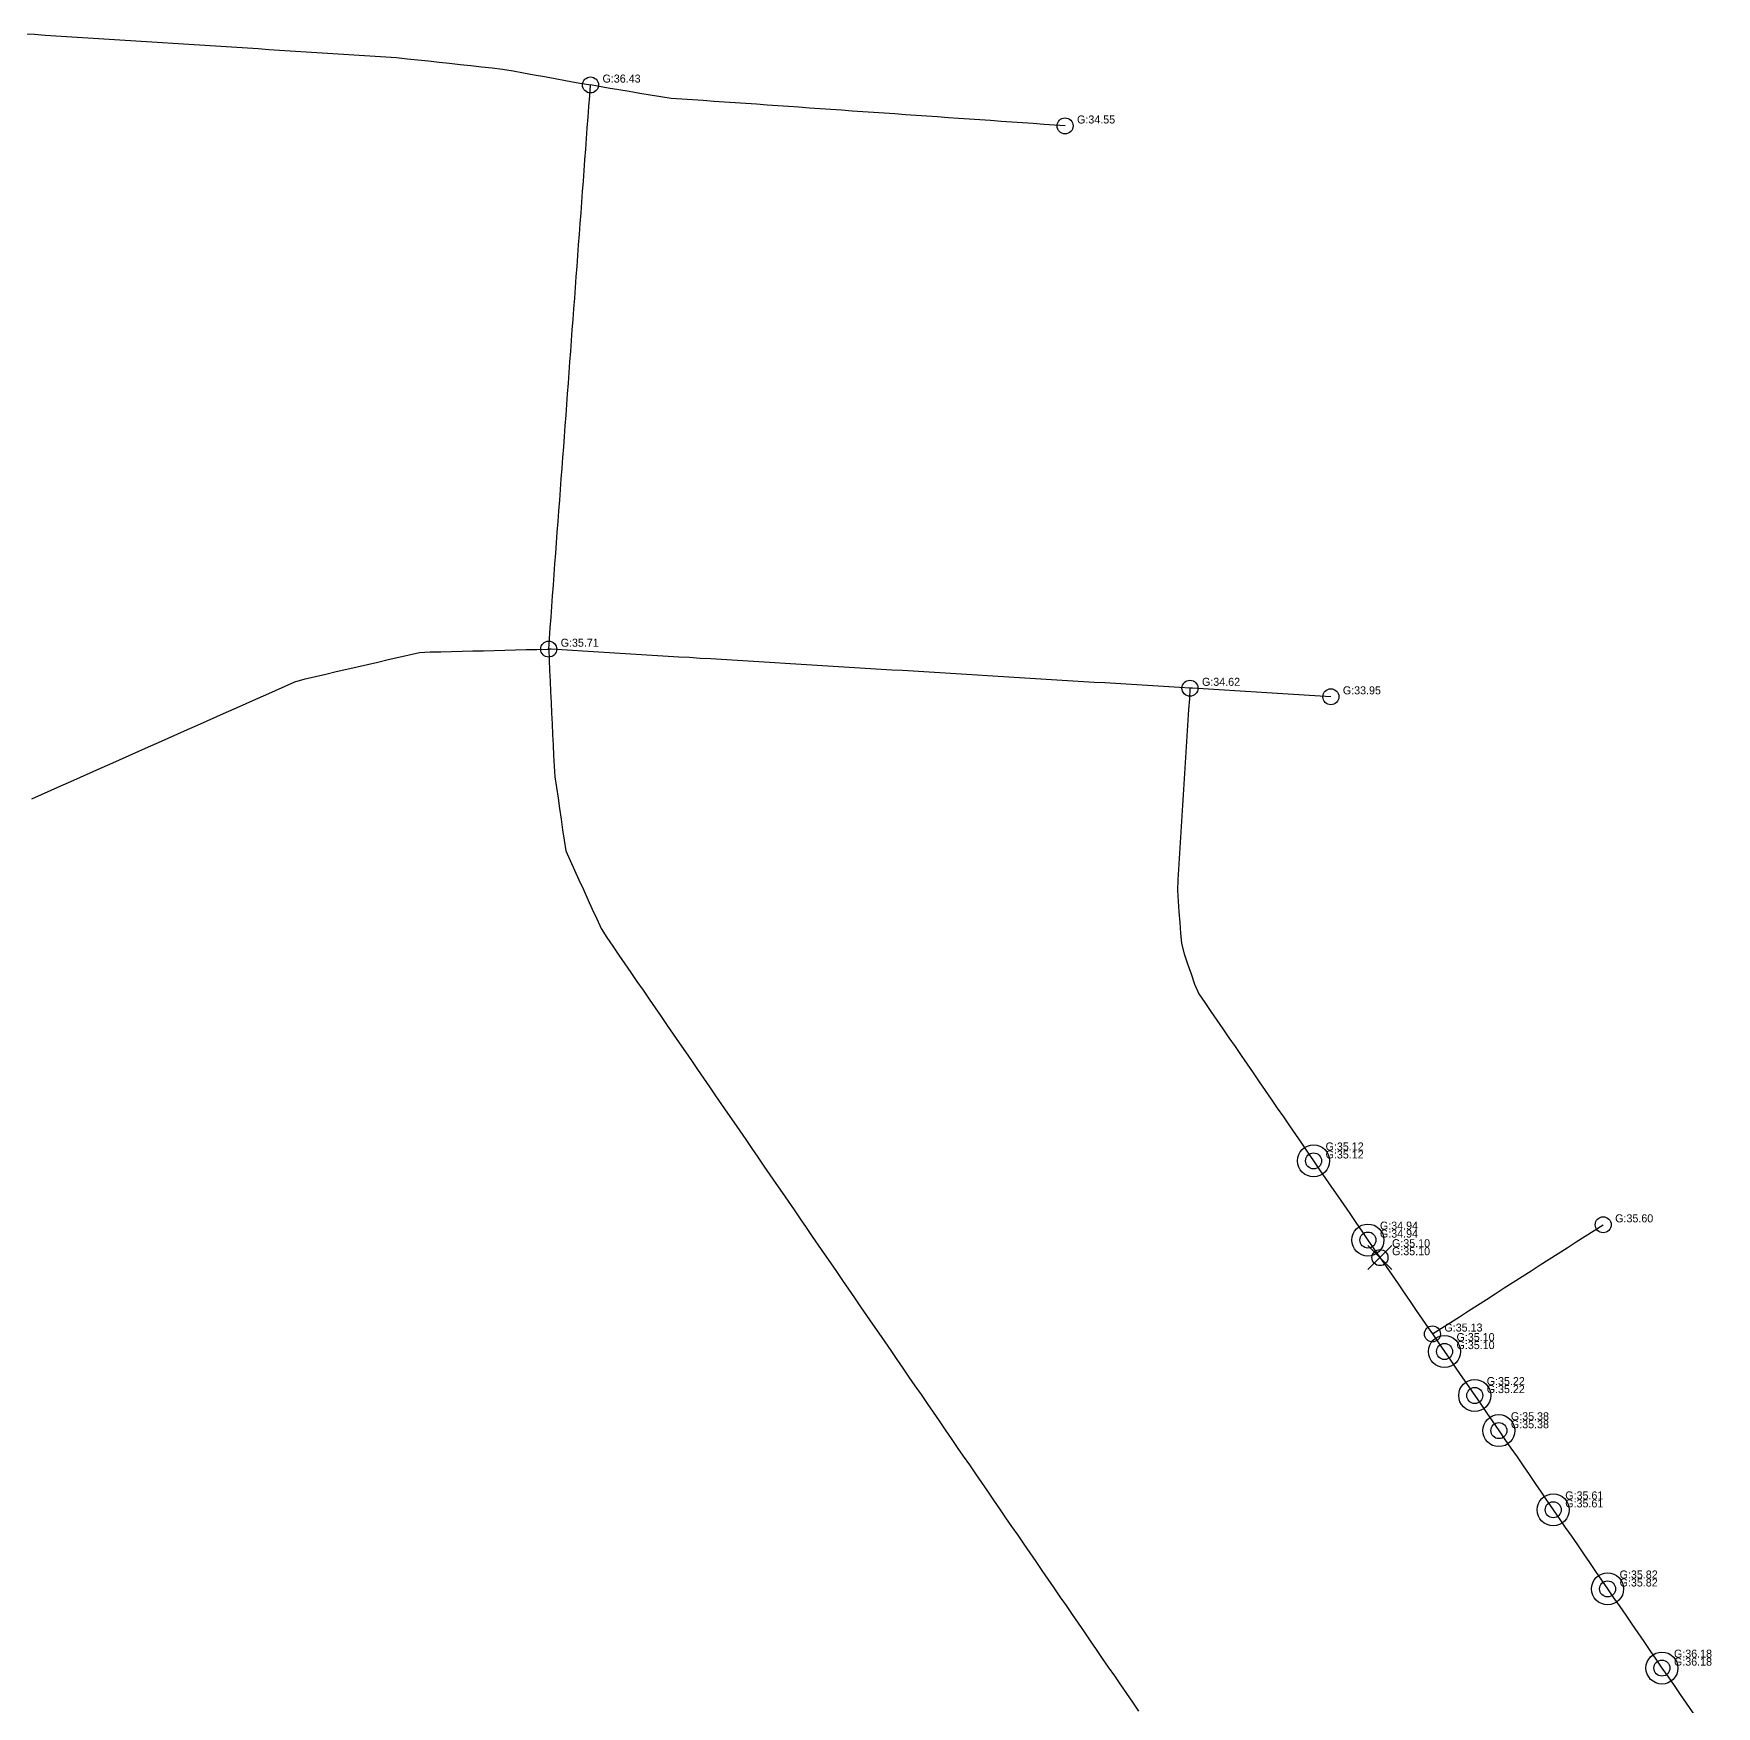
# Model space of a CAD drawing. Header units: metres. Extents: x 607160 to 610559, y 2613470 to 2618337.
# Drawn here: x 609905 to 610220.4, y 2615843.3 to 2616156.9 of the extents above; entities that cross this region are included whole.
import ezdxf

# ---------------------------------------------------------------- set-up
doc = ezdxf.new("R2010")
doc.units = ezdxf.units.M
for name, color, linetype in [('SW-DRAIN-LABELS', 3, 'Continuous'), ('SW-DRAIN-ORPHAN', 8, 'Continuous'), ('SW-INLETS', 3, 'Continuous'), ('SW-JUNCTIONS', 7, 'Continuous'), ('SW-RIDGES', 6, 'Continuous')]:
    doc.layers.add(name, color=color, linetype=linetype)

msp = doc.modelspace()

# ---------------------------------------------------------------- linework, layer by layer
at = {"layer": 'SW-DRAIN-ORPHAN'}
for points in [[(609903.13, 2616156.89), (609905.13, 2616156.77), (609907.12, 2616156.64), (609909.12, 2616156.51), (609911.11, 2616156.38), (609913.11, 2616156.25), (609915.11, 2616156.13), (609917.1, 2616156), (609919.1, 2616155.87), (609921.09, 2616155.74), (609923.09, 2616155.61), (609925.09, 2616155.49), (609927.08, 2616155.36), (609929.08, 2616155.23), (609931.07, 2616155.1), (609933.07, 2616154.97), (609935.07, 2616154.85), (609937.06, 2616154.72), (609939.06, 2616154.59), (609941.05, 2616154.46), (609943.05, 2616154.33), (609945.04, 2616154.21), (609947.04, 2616154.08), (609949.04, 2616153.95), (609951.03, 2616153.82), (609953.03, 2616153.69), (609955.02, 2616153.56), (609957.02, 2616153.44), (609959.02, 2616153.31), (609961.01, 2616153.18), (609963.01, 2616153.05), (609965, 2616152.92), (609967, 2616152.8), (609969, 2616152.67), (609970.99, 2616152.54), (609972.99, 2616152.41), (609974.98, 2616152.2), (609976.96, 2616151.99), (609978.95, 2616151.77), (609980.94, 2616151.55), (609982.93, 2616151.34), (609984.92, 2616151.12), (609986.91, 2616150.9), (609988.89, 2616150.69), (609990.88, 2616150.47), (609992.87, 2616150.26), (609994.84, 2616149.91), (609996.81, 2616149.55), (609998.78, 2616149.19), (610000.74, 2616148.83), (610002.71, 2616148.47), (610004.68, 2616148.11), (610006.65, 2616147.76), (610008.61, 2616147.4), (610009.34, 2616147.27)], [(610001.5, 2616041.5), (610001.65, 2616043.5), (610001.79, 2616045.49), (610001.94, 2616047.49), (610002.09, 2616049.48), (610002.24, 2616051.48), (610002.39, 2616053.47), (610002.53, 2616055.47), (610002.68, 2616057.46), (610002.83, 2616059.46), (610002.98, 2616061.45), (610003.12, 2616063.44), (610003.27, 2616065.44), (610003.42, 2616067.43), (610003.57, 2616069.43), (610003.72, 2616071.42), (610003.86, 2616073.42), (610004.01, 2616075.41), (610004.16, 2616077.41), (610004.31, 2616079.4), (610004.46, 2616081.39), (610004.6, 2616083.39), (610004.75, 2616085.38), (610004.9, 2616087.38), (610005.05, 2616089.37), (610005.19, 2616091.37), (610005.34, 2616093.36), (610005.49, 2616095.36), (610005.64, 2616097.35), (610005.79, 2616099.35), (610005.93, 2616101.34), (610006.08, 2616103.33), (610006.23, 2616105.33), (610006.38, 2616107.32), (610006.53, 2616109.32), (610006.67, 2616111.31), (610006.82, 2616113.31), (610006.97, 2616115.3), (610007.12, 2616117.3), (610007.26, 2616119.29), (610007.41, 2616121.29), (610007.56, 2616123.28), (610007.71, 2616125.27), (610007.86, 2616127.27), (610008, 2616129.26), (610008.15, 2616131.26), (610008.3, 2616133.25), (610008.45, 2616135.25), (610008.6, 2616137.24), (610008.74, 2616139.24), (610008.89, 2616141.23), (610009.04, 2616143.23), (610009.19, 2616145.22), (610009.34, 2616147.27)], [(610098.3, 2616139.6), (610096.31, 2616139.74), (610094.31, 2616139.88), (610092.32, 2616140.02), (610090.32, 2616140.16), (610088.33, 2616140.3), (610086.33, 2616140.44), (610084.34, 2616140.58), (610082.34, 2616140.72), (610080.35, 2616140.86), (610078.35, 2616141), (610076.36, 2616141.14), (610074.36, 2616141.28), (610072.37, 2616141.41), (610070.37, 2616141.55), (610068.38, 2616141.69), (610066.38, 2616141.83), (610064.39, 2616141.97), (610062.39, 2616142.11), (610060.39, 2616142.25), (610058.4, 2616142.39), (610056.4, 2616142.53), (610054.41, 2616142.67), (610052.41, 2616142.81), (610050.42, 2616142.95), (610048.42, 2616143.09), (610046.43, 2616143.23), (610044.43, 2616143.37), (610042.44, 2616143.51), (610040.44, 2616143.65), (610038.45, 2616143.78), (610036.45, 2616143.92), (610034.46, 2616144.06), (610032.46, 2616144.2), (610030.47, 2616144.34), (610028.47, 2616144.48), (610026.48, 2616144.62), (610024.48, 2616144.76), (610022.5, 2616145.03), (610020.53, 2616145.37), (610018.56, 2616145.7), (610016.59, 2616146.04), (610014.62, 2616146.37), (610012.64, 2616146.7), (610010.67, 2616147.04), (610009.34, 2616147.27)], [(609904.58, 2616013.44), (609906.41, 2616014.25), (609908.23, 2616015.06), (609910.06, 2616015.87), (609911.89, 2616016.69), (609913.72, 2616017.5), (609915.55, 2616018.31), (609917.37, 2616019.12), (609919.2, 2616019.93), (609921.03, 2616020.75), (609922.86, 2616021.56), (609924.68, 2616022.37), (609926.51, 2616023.18), (609928.34, 2616023.99), (609930.17, 2616024.81), (609932, 2616025.62), (609933.82, 2616026.43), (609935.65, 2616027.24), (609937.48, 2616028.05), (609939.31, 2616028.87), (609941.13, 2616029.68), (609942.96, 2616030.49), (609944.79, 2616031.3), (609946.62, 2616032.11), (609948.45, 2616032.93), (609950.27, 2616033.74), (609952.1, 2616034.55), (609953.93, 2616035.36), (609955.84, 2616035.94), (609957.78, 2616036.39), (609959.73, 2616036.83), (609961.68, 2616037.28), (609963.63, 2616037.73), (609965.58, 2616038.18), (609967.53, 2616038.63), (609969.48, 2616039.08), (609971.43, 2616039.53), (609973.38, 2616039.97), (609975.33, 2616040.42), (609977.28, 2616040.87), (609979.27, 2616040.96), (609981.27, 2616041.01), (609983.27, 2616041.06), (609985.27, 2616041.11), (609987.27, 2616041.15), (609989.27, 2616041.2), (609991.27, 2616041.25), (609993.27, 2616041.3), (609995.27, 2616041.35), (609997.26, 2616041.4), (609999.26, 2616041.45), (610001.26, 2616041.5), (610001.5, 2616041.5)], [(610001.5, 2616041.5), (610001.59, 2616039.51), (610001.68, 2616037.51), (610001.77, 2616035.51), (610001.87, 2616033.51), (610001.96, 2616031.51), (610002.05, 2616029.52), (610002.14, 2616027.52), (610002.23, 2616025.52), (610002.33, 2616023.52), (610002.42, 2616021.53), (610002.51, 2616019.53), (610002.67, 2616017.54), (610002.96, 2616015.56), (610003.25, 2616013.58), (610003.53, 2616011.6), (610003.82, 2616009.62), (610004.11, 2616007.64), (610004.4, 2616005.66), (610004.69, 2616003.68), (610005.52, 2616001.86), (610006.35, 2616000.04), (610007.18, 2615998.22), (610008.01, 2615996.4), (610008.84, 2615994.58), (610009.67, 2615992.76), (610010.5, 2615990.94), (610011.33, 2615989.12), (610012.39, 2615987.44), (610013.52, 2615985.79), (610014.66, 2615984.14), (610015.79, 2615982.49), (610016.92, 2615980.84), (610018.05, 2615979.19), (610019.19, 2615977.55), (610020.32, 2615975.9), (610021.45, 2615974.25), (610022.59, 2615972.6), (610023.72, 2615970.95), (610024.85, 2615969.3), (610025.98, 2615967.66), (610027.12, 2615966.01), (610028.25, 2615964.36), (610029.38, 2615962.71), (610030.51, 2615961.06), (610031.65, 2615959.42), (610032.78, 2615957.77), (610033.91, 2615956.12), (610035.05, 2615954.47), (610036.18, 2615952.82), (610037.31, 2615951.17), (610038.44, 2615949.53), (610039.58, 2615947.88), (610040.71, 2615946.23), (610041.84, 2615944.58), (610042.98, 2615942.93), (610044.11, 2615941.28), (610045.24, 2615939.64), (610046.37, 2615937.99), (610047.51, 2615936.34), (610048.64, 2615934.69), (610049.77, 2615933.04), (610050.91, 2615931.4), (610052.04, 2615929.75), (610053.17, 2615928.1), (610054.3, 2615926.45), (610055.44, 2615924.8), (610056.57, 2615923.15), (610057.7, 2615921.51), (610058.84, 2615919.86), (610059.97, 2615918.21), (610061.1, 2615916.56), (610062.23, 2615914.91), (610063.37, 2615913.26), (610064.5, 2615911.62), (610065.63, 2615909.97), (610066.76, 2615908.32), (610067.9, 2615906.67), (610069.03, 2615905.02), (610070.16, 2615903.37), (610071.3, 2615901.73), (610072.43, 2615900.08), (610073.56, 2615898.43), (610074.69, 2615896.78), (610075.83, 2615895.13), (610076.96, 2615893.49), (610078.09, 2615891.84), (610079.23, 2615890.19), (610080.36, 2615888.54), (610081.49, 2615886.89), (610082.62, 2615885.24), (610083.76, 2615883.6), (610084.89, 2615881.95), (610086.02, 2615880.3), (610087.16, 2615878.65), (610088.29, 2615877), (610089.42, 2615875.35), (610090.55, 2615873.71), (610091.69, 2615872.06), (610092.82, 2615870.41), (610093.95, 2615868.76), (610095.09, 2615867.11), (610096.22, 2615865.47), (610097.35, 2615863.82), (610098.48, 2615862.17), (610099.62, 2615860.52), (610100.75, 2615858.87), (610101.88, 2615857.22), (610103.02, 2615855.58), (610104.15, 2615853.93), (610105.28, 2615852.28), (610106.41, 2615850.63), (610107.55, 2615848.98), (610108.68, 2615847.33), (610109.81, 2615845.69), (610110.94, 2615844.04), (610112.08, 2615842.39)], [(610121.72, 2616034.17), (610119.73, 2616034.3), (610117.73, 2616034.42), (610115.73, 2616034.54), (610113.74, 2616034.66), (610111.74, 2616034.78), (610109.74, 2616034.9), (610107.75, 2616035.03), (610105.75, 2616035.15), (610103.75, 2616035.27), (610101.76, 2616035.39), (610099.76, 2616035.51), (610097.77, 2616035.64), (610095.77, 2616035.76), (610093.77, 2616035.88), (610091.78, 2616036), (610089.78, 2616036.12), (610087.78, 2616036.24), (610085.79, 2616036.37), (610083.79, 2616036.49), (610081.8, 2616036.61), (610079.8, 2616036.73), (610077.8, 2616036.85), (610075.81, 2616036.97), (610073.81, 2616037.1), (610071.81, 2616037.22), (610069.82, 2616037.34), (610067.82, 2616037.46), (610065.83, 2616037.58), (610063.83, 2616037.7), (610061.83, 2616037.83), (610059.84, 2616037.95), (610057.84, 2616038.07), (610055.84, 2616038.19), (610053.85, 2616038.31), (610051.85, 2616038.43), (610049.85, 2616038.56), (610047.86, 2616038.68), (610045.86, 2616038.8), (610043.87, 2616038.92), (610041.87, 2616039.04), (610039.87, 2616039.16), (610037.88, 2616039.29), (610035.88, 2616039.41), (610033.88, 2616039.53), (610031.89, 2616039.65), (610029.89, 2616039.77), (610027.9, 2616039.9), (610025.9, 2616040.02), (610023.9, 2616040.14), (610021.91, 2616040.26), (610019.91, 2616040.38), (610017.91, 2616040.5), (610015.92, 2616040.63), (610013.92, 2616040.75), (610011.93, 2616040.87), (610009.93, 2616040.99), (610007.93, 2616041.11), (610005.94, 2616041.23), (610003.94, 2616041.36), (610001.94, 2616041.48), (610001.5, 2616041.5)], [(610121.72, 2616034.17), (610121.6, 2616032.18), (610121.47, 2616030.18), (610121.34, 2616028.19), (610121.22, 2616026.19), (610121.09, 2616024.19), (610120.96, 2616022.2), (610120.84, 2616020.2), (610120.71, 2616018.21), (610120.58, 2616016.21), (610120.46, 2616014.21), (610120.33, 2616012.22), (610120.21, 2616010.22), (610120.08, 2616008.23), (610119.95, 2616006.23), (610119.83, 2616004.23), (610119.7, 2616002.24), (610119.57, 2616000.24), (610119.45, 2615998.25), (610119.35, 2615996.25), (610119.5, 2615994.26), (610119.65, 2615992.26), (610119.8, 2615990.27), (610119.95, 2615988.27), (610120.1, 2615986.28), (610120.61, 2615984.36), (610121.27, 2615982.47), (610121.93, 2615980.59), (610122.59, 2615978.7), (610123.37, 2615976.87), (610124.5, 2615975.22), (610125.64, 2615973.57), (610126.77, 2615971.92), (610127.9, 2615970.28), (610129.03, 2615968.63), (610130.17, 2615966.98), (610131.3, 2615965.33), (610132.43, 2615963.68), (610133.56, 2615962.03), (610134.7, 2615960.38), (610135.83, 2615958.74), (610136.96, 2615957.09), (610138.09, 2615955.44), (610139.23, 2615953.79), (610140.36, 2615952.14), (610141.49, 2615950.49), (610142.62, 2615948.84), (610143.75, 2615947.2), (610144.89, 2615945.55)], [(610148.13, 2616032.57), (610146.13, 2616032.69), (610144.14, 2616032.81), (610142.14, 2616032.93), (610140.15, 2616033.05), (610138.15, 2616033.17), (610136.15, 2616033.3), (610134.16, 2616033.42), (610132.16, 2616033.54), (610130.16, 2616033.66), (610128.17, 2616033.78), (610126.17, 2616033.9), (610124.18, 2616034.03), (610122.18, 2616034.15), (610121.72, 2616034.17)], [(610144.89, 2615945.55), (610146.02, 2615943.9), (610147.15, 2615942.25), (610148.28, 2615940.6), (610149.42, 2615938.95), (610150.55, 2615937.3), (610151.68, 2615935.66), (610152.81, 2615934.01), (610153.95, 2615932.36), (610155.08, 2615930.71)], [(610167.17, 2615913.1), (610168.86, 2615914.18), (610170.54, 2615915.26), (610172.23, 2615916.34), (610173.91, 2615917.42), (610175.59, 2615918.49), (610177.28, 2615919.57), (610178.96, 2615920.65), (610180.65, 2615921.73), (610182.33, 2615922.8), (610184.02, 2615923.88), (610185.7, 2615924.96), (610187.39, 2615926.04), (610189.07, 2615927.12), (610190.76, 2615928.19), (610192.44, 2615929.27), (610194.13, 2615930.35), (610195.81, 2615931.43), (610197.5, 2615932.51), (610199.18, 2615933.58)], [(610155.08, 2615930.71), (610156.21, 2615929.06), (610157.34, 2615927.41)], [(610157.34, 2615927.41), (610158.48, 2615925.76), (610159.61, 2615924.12), (610160.74, 2615922.47), (610161.87, 2615920.82), (610163, 2615919.17), (610164.14, 2615917.52), (610165.27, 2615915.87), (610166.4, 2615914.22), (610167.17, 2615913.1)], [(610167.17, 2615913.1), (610168.3, 2615911.46), (610169.44, 2615909.81)], [(610169.44, 2615909.81), (610170.57, 2615908.16), (610171.7, 2615906.51), (610172.83, 2615904.86), (610173.97, 2615903.21), (610175.1, 2615901.56)], [(610175.1, 2615901.56), (610176.23, 2615899.92), (610177.36, 2615898.27), (610178.5, 2615896.62), (610179.63, 2615894.97)], [(610179.63, 2615894.97), (610180.76, 2615893.32), (610181.89, 2615891.67), (610183.03, 2615890.03), (610184.16, 2615888.38), (610185.29, 2615886.73), (610186.42, 2615885.08), (610187.56, 2615883.43), (610188.69, 2615881.78), (610189.82, 2615880.13)], [(610189.82, 2615880.13), (610190.95, 2615878.49), (610192.08, 2615876.84), (610193.22, 2615875.19), (610194.35, 2615873.54), (610195.48, 2615871.89), (610196.61, 2615870.24), (610197.75, 2615868.59), (610198.88, 2615866.95), (610200.01, 2615865.3)], [(610200.01, 2615865.3), (610201.14, 2615863.65), (610202.28, 2615862), (610203.41, 2615860.35), (610204.54, 2615858.7), (610205.67, 2615857.06), (610206.81, 2615855.41), (610207.94, 2615853.76), (610209.07, 2615852.11), (610210.2, 2615850.46)], [(610210.2, 2615850.46), (610211.34, 2615848.81), (610212.47, 2615847.16), (610213.6, 2615845.52), (610214.73, 2615843.87), (610215.87, 2615842.22), (610217, 2615840.57), (610218.13, 2615838.92), (610219.26, 2615837.27), (610220.4, 2615835.62)]]:
    msp.add_lwpolyline(points, dxfattribs=at)
at = {"layer": 'SW-INLETS'}
for centre, radius in [((610144.89, 2615945.55), 3), ((610144.89, 2615945.55), 1.5), ((610155.08, 2615930.71), 3), ((610155.08, 2615930.71), 1.5), ((610169.44, 2615909.81), 3), ((610169.44, 2615909.81), 1.5), ((610175.1, 2615901.56), 3), ((610175.1, 2615901.56), 1.5), ((610179.63, 2615894.97), 3), ((610179.63, 2615894.97), 1.5), ((610189.82, 2615880.13), 3), ((610189.82, 2615880.13), 1.5), ((610200.01, 2615865.3), 3), ((610200.01, 2615865.3), 1.5), ((610210.2, 2615850.46), 3), ((610210.2, 2615850.46), 1.5)]:
    msp.add_circle(centre, radius, dxfattribs=at)
at = {"layer": 'SW-JUNCTIONS'}
for centre in [(610009.34, 2616147.27), (610098.3, 2616139.6), (610001.5, 2616041.5), (610121.72, 2616034.17), (610148.13, 2616032.57), (610144.89, 2615945.55), (610199.18, 2615933.58), (610155.08, 2615930.71), (610157.34, 2615927.41), (610167.17, 2615913.1), (610169.44, 2615909.81), (610175.1, 2615901.56), (610179.63, 2615894.97), (610189.82, 2615880.13), (610200.01, 2615865.3), (610210.2, 2615850.46)]:
    msp.add_circle(centre, 1.5, dxfattribs=at)
at = {"layer": 'SW-RIDGES', "color": 6}
for p, q in [((610155.09, 2615925.16), (610159.59, 2615929.66)), ((610159.59, 2615925.16), (610155.09, 2615929.66))]:
    msp.add_line(p, q, dxfattribs=at)

# ---------------------------------------------------------------- texts
at = {"layer": 'SW-DRAIN-LABELS', "color": 7}
for s, p in [('G:36.43', (610011.59, 2616147.72)), ('G:34.55', (610100.55, 2616140.05)), ('G:35.71', (610003.75, 2616041.95)), ('G:34.62', (610123.97, 2616034.62)), ('G:33.95', (610150.38, 2616033.02)), ('G:35.12', (610147.14, 2615947.5)), ('G:35.12', (610147.14, 2615946)), ('G:35.60', (610201.43, 2615934.03)), ('G:34.94', (610157.33, 2615932.66)), ('G:34.94', (610157.33, 2615931.16)), ('G:35.10', (610159.59, 2615929.36)), ('G:35.10', (610159.59, 2615927.86)), ('G:35.13', (610169.42, 2615913.55)), ('G:35.10', (610171.69, 2615911.76)), ('G:35.10', (610171.69, 2615910.26)), ('G:35.22', (610177.35, 2615903.51)), ('G:35.22', (610177.35, 2615902.01)), ('G:35.38', (610181.88, 2615896.92)), ('G:35.38', (610181.88, 2615895.42)), ('G:35.61', (610192.07, 2615882.08)), ('G:35.61', (610192.07, 2615880.58)), ('G:35.82', (610202.26, 2615867.25)), ('G:35.82', (610202.26, 2615865.75)), ('G:36.18', (610212.45, 2615852.41)), ('G:36.18', (610212.45, 2615850.91))]:
    msp.add_text(s, height=1.5, dxfattribs=at).set_placement(p)

doc.saveas('drawing.dxf')
